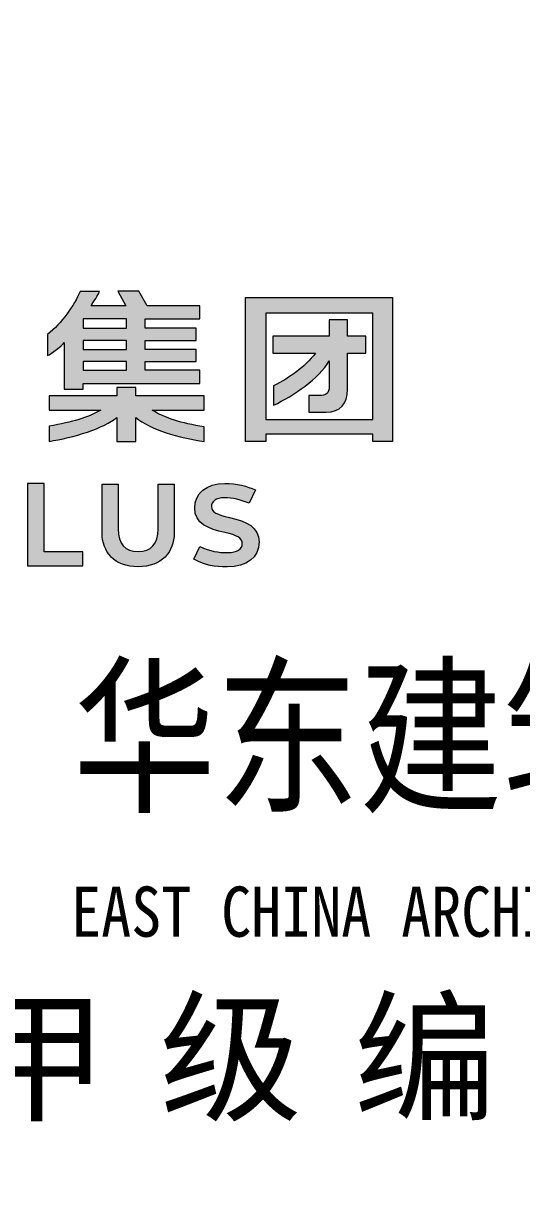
# Model space of a CAD drawing. Extents: x -8792 to 174344, y -43961 to 62816.
# Drawn here: x 22494.3 to 22673.3, y -8646.2 to -8226.9 of the extents above; entities that cross this region are included whole.
import ezdxf
from ezdxf.enums import TextEntityAlignment as Align
from ezdxf.xclip import XClip

# ---------------------------------------------------------------- set-up
doc = ezdxf.new("R2010")
doc.units = 0
doc.header["$LTSCALE"] = 50
doc.header["$XCLIPFRAME"] = 0
doc.linetypes.add('DOT2', pattern=[0.125, 0, -0.125])
for name, color, linetype in [('#填充层', 8, 'Continuous'), ('#结构边线+内凹外凸边线', 5, 'Continuous'), ('2017_11-sheet-LOGO$0$C-SHET-TTLB', 11, 'Continuous'), ('2017_11-sheet-R$0$C-SHET-TTLB', 11, 'Continuous'), ('A-FLOR-OTLN', 4, 'DOT2'), ('C-SHET-SHBD', 11, 'Continuous'), ('C-SHET-TTLB', 11, 'Continuous'), ('吊顶', 7, 'Continuous'), ('通-图框-文字', 4, 'Continuous')]:
    doc.layers.add(name, color=color, linetype=linetype)
doc.styles.add('2017_11-sheet-LOGO$0$黑体', font='')
doc.styles.add('XD-2008', font='xd-hzs.shx', dxfattribs={"width": 0.7, "bigfont": 'xd-hztxt.shx'})
doc.styles.add('XD2008', font='@1romans.shx', dxfattribs={"width": 0.7, "bigfont": '!hztxt.shx'})
doc.styles.add('黑体', font='')
doc.styles.get('2017_11-sheet-LOGO$0$黑体').set_extended_font_data('SimHei')
doc.styles.get('黑体').set_extended_font_data('SimHei')

# ---------------------------------------------------------------- blocks, each defined once
blk = doc.blocks.new('A$Cbd8d7c8c')
at = {"layer": 'A-FLOR-OTLN', "color": 8}
blk.add_lwpolyline([(-22721.25, -15689.87), (-43719.42, -33393.16, 0.413756), (-43991.61, -36560.98, 0.189672), (122158.17, -126683.04, 0.414786), (124666.02, -124719.49), (133885.17, -48361.88, 0.379931), (116453.25, -23207.95, 0.236452)], format="xyb", dxfattribs=at)
at = {"layer": '吊顶', "const_width": 3}
blk.add_lwpolyline([(36525.16, -42886.24, 0.056654), (31389.8, -41079.32), (30859.09, -40957.78, -0.112536), (21289.45, -36343.72, -0.028917), (3039.01, -19971.01, 0.413532), (-633.62, -19953.38), (-31397.94, -50352.84, 0.414781), (-31416.33, -54033.31, 0.170492), (123964.28, -129414.71, 0.412564), (126841.18, -127143.22), (136317.5, -48655.55, 1.269195), (87076.8, -54393.32)], format="xyb", dxfattribs=at)
blk = doc.blocks.new('GRER')
at = {"layer": '#填充层'}
h = blk.add_hatch(dxfattribs=at)
h.set_pattern_fill('钢筋混凝土', color=256, scale=20, style=0)
h.set_pattern_definition([(45, (-9905.527, -219.997), (-35.35534, 35.35534), []), (50, (-9905.53, -220), (143.452, -12.5504), [15, -165]), (355, (-9905.53, -220), (-27.7503, 150.4384), [12, -132]), (100.4514, (-9893.57, -221.04), (115.7019, 137.888), [12.748, -140.2284]), (46.1842, (-9905.53, -180), (213.4482, -33.1038), [22.5, -247.5]), (96.6356, (-9887.74, -182.76), (186.9325, 194.8236), [19.122, -210.3426]), (351.1842, (-9905.53, -180), (186.9324, 194.8237), [18, -198]), (21, (-9885.53, -190), (119.3814, -80.5238), [15, -165]), (326, (-9885.53, -190), (48.663, 145.03), [12, -132]), (71.4514, (-9875.58, -196.71), (168.0445, 64.506), [12.748, -140.2284]), (37.5, (-9905.527, -219.997), (2.43197, 66.57877), [0, -130.4, 0, -134, 0, -132.5]), (7.5, (-9905.53, -220), (52.6139, 78.88234), [0, -76.4, 0, -127.4, 0, -50.5]), (327.5, (-9950.127, -219.997), (106.7645, -4.51097), [0, -50, 0, -156, 0, -207]), (317.5, (-9970.13, -220), (116.6372, 20.021), [0, -65, 0, -103.6, 0, -147])])
h.paths.add_polyline_path([(-350, -220), (-9905.53, -220), (-9905.53, -99.97), (-350, -99.97)])
at = {"layer": '#结构边线+内凹外凸边线'}
blk.add_lwpolyline([(-350, -220), (-9905.53, -220), (-9905.53, -99.97), (-350, -99.97)], close=True, dxfattribs=at)
blk = doc.blocks.new('华东院_土建2018EcadiA3_2022_02-sheet-LOGO', base_point=(415.294, 161.488))
at = {"layer": '2017_11-sheet-LOGO$0$C-SHET-TTLB'}
h = blk.add_hatch(color=256, dxfattribs=at)
h.dxf.hatch_style = 2
edge = h.paths.add_edge_path()
edge.add_spline(control_points=[(364.662, 184.201), (364.662, 184.201), (364.662, 185.311), (364.662, 185.311), (364.62, 185.24), (364.352, 185.041), (364.264, 185), (364.264, 185), (364.264, 185.507), (364.264, 185.507), (364.616, 185.776), (364.889, 186.196), (365.049, 186.536), (365.049, 186.536), (365.512, 186.536), (365.512, 186.536), (365.492, 186.495), (365.46, 186.438), (365.419, 186.365), (365.367, 186.282), (365.331, 186.225), (365.31, 186.194), (365.31, 186.194), (366.138, 186.194), (366.138, 186.194), (366.138, 186.194), (365.948, 186.54), (365.948, 186.54), (365.948, 186.54), (366.448, 186.54), (366.448, 186.54), (366.448, 186.54), (366.652, 186.194), (366.652, 186.194), (366.652, 186.194), (367.913, 186.194), (367.913, 186.194), (367.913, 186.194), (367.913, 185.882), (367.913, 185.882), (367.913, 185.882), (366.605, 185.882), (366.605, 185.882), (366.605, 185.882), (366.605, 185.657), (366.605, 185.657), (366.605, 185.657), (367.827, 185.657), (367.827, 185.657), (367.827, 185.657), (367.827, 185.362), (367.827, 185.362), (367.827, 185.362), (366.605, 185.362), (366.605, 185.362), (366.605, 185.362), (366.605, 185.149), (366.605, 185.149), (366.605, 185.149), (367.827, 185.149), (367.827, 185.149), (367.827, 185.149), (367.827, 184.862), (367.827, 184.862), (367.827, 184.862), (366.605, 184.862), (366.605, 184.862), (366.605, 184.862), (366.605, 184.649), (366.605, 184.649), (366.605, 184.649), (367.913, 184.649), (367.913, 184.649), (367.913, 184.649), (367.913, 184.337), (367.913, 184.337), (367.913, 184.337), (365.115, 184.337), (365.115, 184.337), (365.115, 184.337), (365.115, 184.201), (365.115, 184.201), (365.115, 184.201), (364.662, 184.201), (364.662, 184.201)], knot_values=[0, 0, 0, 0, 1, 1, 1, 2, 2, 2, 3, 3, 3, 4, 4, 4, 5, 5, 5, 6, 6, 6, 7, 7, 7, 8, 8, 8, 9, 9, 9, 10, 10, 10, 11, 11, 11, 12, 12, 12, 13, 13, 13, 14, 14, 14, 15, 15, 15, 16, 16, 16, 17, 17, 17, 18, 18, 18, 19, 19, 19, 20, 20, 20, 21, 21, 21, 22, 22, 22, 23, 23, 23, 24, 24, 24, 25, 25, 25, 26, 26, 26, 27, 27, 27, 28, 28, 28, 28], degree=3, periodic=0)
edge = h.paths.add_edge_path()
edge.add_spline(control_points=[(364.301, 183.696), (364.301, 183.696), (364.301, 184.041), (364.301, 184.041), (364.301, 184.041), (365.924, 184.041), (365.924, 184.041), (365.924, 184.041), (365.924, 184.242), (365.924, 184.242), (365.924, 184.242), (366.376, 184.242), (366.376, 184.242), (366.376, 184.242), (366.376, 184.041), (366.376, 184.041), (366.376, 184.041), (368.016, 184.041), (368.016, 184.041), (368.016, 184.041), (368.016, 183.696), (368.016, 183.696), (368.016, 183.696), (366.773, 183.696), (366.773, 183.696), (367.088, 183.505), (367.451, 183.389), (368.016, 183.295), (368.016, 183.295), (368.016, 182.949), (368.016, 182.949), (367.403, 183.038), (366.739, 183.22), (366.376, 183.525), (366.376, 183.525), (366.376, 182.949), (366.376, 182.949), (366.376, 182.949), (365.924, 182.949), (365.924, 182.949), (365.924, 182.949), (365.924, 183.525), (365.924, 183.525), (365.633, 183.266), (364.874, 183.038), (364.301, 182.949), (364.301, 182.949), (364.301, 183.313), (364.301, 183.313), (364.885, 183.418), (365.198, 183.511), (365.541, 183.696), (365.541, 183.696), (364.301, 183.696), (364.301, 183.696)], knot_values=[0, 0, 0, 0, 1, 1, 1, 2, 2, 2, 3, 3, 3, 4, 4, 4, 5, 5, 5, 6, 6, 6, 7, 7, 7, 8, 8, 8, 9, 9, 9, 10, 10, 10, 11, 11, 11, 12, 12, 12, 13, 13, 13, 14, 14, 14, 15, 15, 15, 16, 16, 16, 17, 17, 17, 18, 18, 18, 18], degree=3, periodic=0)
h.paths.add_polyline_path([(365.115, 185.882), (365.115, 185.657), (366.153, 185.657), (366.153, 185.882)])
h.paths.add_polyline_path([(365.115, 185.362), (365.115, 185.149), (366.153, 185.149), (366.153, 185.362)])
h.paths.add_polyline_path([(365.115, 184.862), (365.115, 184.649), (366.153, 184.649), (366.153, 184.862)])
h = blk.add_hatch(color=256, dxfattribs=at)
h.dxf.hatch_style = 2
h.paths.add_polyline_path([(369.004, 182.949), (369.004, 186.388), (372.52, 186.388), (372.52, 182.949), (372.053, 182.949), (372.053, 183.12), (369.488, 183.12), (369.488, 182.949)])
h.paths.add_polyline_path([(369.488, 186.015), (369.488, 183.471), (372.053, 183.471), (372.053, 186.015)])
edge = h.paths.add_edge_path()
edge.add_spline(control_points=[(369.659, 185.063), (369.659, 185.063), (369.659, 185.469), (369.659, 185.469), (369.659, 185.469), (371.009, 185.469), (371.009, 185.469), (371.009, 185.469), (371.009, 185.86), (371.009, 185.86), (371.009, 185.86), (371.447, 185.86), (371.447, 185.86), (371.447, 185.86), (371.447, 185.469), (371.447, 185.469), (371.447, 185.469), (371.882, 185.469), (371.882, 185.469), (371.882, 185.469), (371.882, 185.063), (371.882, 185.063), (371.882, 185.063), (371.447, 185.063), (371.447, 185.063), (371.447, 185.063), (371.447, 184.197), (371.447, 184.197), (371.447, 183.842), (371.27, 183.651), (370.937, 183.651), (370.801, 183.651), (370.518, 183.651), (370.518, 183.651), (370.518, 183.651), (370.518, 184.048), (370.518, 184.048), (370.518, 184.048), (370.645, 184.048), (370.76, 184.048), (370.937, 184.048), (371.009, 184.098), (371.009, 184.259), (371.009, 184.259), (371.009, 184.876), (371.009, 184.876), (370.76, 184.448), (370.162, 184.048), (369.675, 183.814), (369.675, 183.814), (369.675, 184.277), (369.675, 184.277), (370.084, 184.492), (370.408, 184.711), (370.683, 185.063), (370.683, 185.063), (369.659, 185.063), (369.659, 185.063)], knot_values=[0, 0, 0, 0, 1, 1, 1, 2, 2, 2, 3, 3, 3, 4, 4, 4, 5, 5, 5, 6, 6, 6, 7, 7, 7, 8, 8, 8, 9, 9, 9, 10, 10, 10, 11, 11, 11, 12, 12, 12, 13, 13, 13, 14, 14, 14, 15, 15, 15, 16, 16, 16, 17, 17, 17, 18, 18, 18, 19, 19, 19, 19], degree=3, periodic=0)
h = blk.add_hatch(color=256, dxfattribs=at)
h.dxf.hatch_style = 2
h.paths.add_polyline_path([(364.185, 181.941), (363.789, 181.941), (363.789, 179.974), (365.11, 179.974), (365.11, 180.306), (364.185, 180.306)])
h = blk.add_hatch(color=256, dxfattribs=at)
h.dxf.hatch_style = 2
edge = h.paths.add_edge_path()
edge.add_spline(control_points=[(366.911, 180.859), (366.911, 180.494), (366.747, 180.316), (366.432, 180.316), (366.122, 180.316), (365.959, 180.491), (365.959, 180.859), (365.959, 180.859), (365.959, 181.924), (365.959, 181.924), (365.959, 181.924), (365.571, 181.924), (365.571, 181.924), (365.571, 181.924), (365.571, 180.756), (365.571, 180.756), (365.571, 180.306), (365.868, 179.951), (366.432, 179.951), (366.999, 179.951), (367.298, 180.308), (367.298, 180.756), (367.298, 180.756), (367.298, 181.924), (367.298, 181.924), (367.298, 181.924), (366.911, 181.924), (366.911, 181.924), (366.911, 181.924), (366.911, 180.859), (366.911, 180.859)], knot_values=[0, 0, 0, 0, 1, 1, 1, 2, 2, 2, 3, 3, 3, 4, 4, 4, 5, 5, 5, 6, 6, 6, 7, 7, 7, 8, 8, 8, 9, 9, 9, 10, 10, 10, 10], degree=3, periodic=0)
h = blk.add_hatch(color=256, dxfattribs=at)
h.dxf.hatch_style = 2
edge = h.paths.add_edge_path()
edge.add_spline(control_points=[(368.62, 181.131), (368.327, 181.197), (368.189, 181.254), (368.189, 181.392), (368.189, 181.514), (368.299, 181.602), (368.499, 181.602), (368.681, 181.602), (368.919, 181.546), (369.091, 181.474), (369.091, 181.474), (369.24, 181.793), (369.24, 181.793), (369.05, 181.874), (368.795, 181.946), (368.507, 181.946), (368.061, 181.946), (367.788, 181.702), (367.788, 181.359), (367.788, 180.976), (368.111, 180.861), (368.512, 180.77), (368.797, 180.704), (368.928, 180.645), (368.928, 180.512), (368.928, 180.369), (368.8, 180.291), (368.587, 180.291), (368.345, 180.291), (368.164, 180.316), (367.908, 180.44), (367.908, 180.44), (367.766, 180.133), (367.766, 180.133), (368.074, 179.978), (368.242, 179.949), (368.573, 179.949), (369.027, 179.949), (369.329, 180.171), (369.329, 180.546), (369.329, 180.903), (369.041, 181.036), (368.62, 181.131)], knot_values=[0, 0, 0, 0, 1, 1, 1, 2, 2, 2, 3, 3, 3, 4, 4, 4, 5, 5, 5, 6, 6, 6, 7, 7, 7, 8, 8, 8, 9, 9, 9, 10, 10, 10, 11, 11, 11, 12, 12, 12, 13, 13, 13, 14, 14, 14, 14], degree=3, periodic=0)
at = {"layer": '2017_11-sheet-LOGO$0$C-SHET-TTLB', "lineweight": 0}
for points in [[(369.004, 182.949), (369.004, 186.388), (372.52, 186.388), (372.52, 182.949), (372.053, 182.949), (372.053, 183.12), (369.488, 183.12), (369.488, 182.949), (369.004, 182.949)], [(369.488, 186.015), (369.488, 183.471), (372.053, 183.471), (372.053, 186.015), (369.488, 186.015)], [(365.115, 185.882), (365.115, 185.657), (366.153, 185.657), (366.153, 185.882), (365.115, 185.882)], [(365.115, 185.362), (365.115, 185.149), (366.153, 185.149), (366.153, 185.362), (365.115, 185.362)], [(365.115, 184.862), (365.115, 184.649), (366.153, 184.649), (366.153, 184.862), (365.115, 184.862)], [(364.185, 181.941), (363.789, 181.941), (363.789, 179.974), (365.11, 179.974), (365.11, 180.306), (364.185, 180.306), (364.185, 181.941)]]:
    blk.add_lwpolyline(points, dxfattribs=at)
for points, knots in [([(364.662, 184.201), (364.662, 184.201), (364.662, 185.311), (364.662, 185.311), (364.62, 185.24), (364.352, 185.041), (364.264, 185), (364.264, 185), (364.264, 185.507), (364.264, 185.507), (364.616, 185.776), (364.889, 186.196), (365.049, 186.536), (365.049, 186.536), (365.512, 186.536), (365.512, 186.536), (365.492, 186.495), (365.46, 186.438), (365.419, 186.365), (365.367, 186.282), (365.331, 186.225), (365.31, 186.194), (365.31, 186.194), (366.138, 186.194), (366.138, 186.194), (366.138, 186.194), (365.948, 186.54), (365.948, 186.54), (365.948, 186.54), (366.448, 186.54), (366.448, 186.54), (366.448, 186.54), (366.652, 186.194), (366.652, 186.194), (366.652, 186.194), (367.913, 186.194), (367.913, 186.194), (367.913, 186.194), (367.913, 185.882), (367.913, 185.882), (367.913, 185.882), (366.605, 185.882), (366.605, 185.882), (366.605, 185.882), (366.605, 185.657), (366.605, 185.657), (366.605, 185.657), (367.827, 185.657), (367.827, 185.657), (367.827, 185.657), (367.827, 185.362), (367.827, 185.362), (367.827, 185.362), (366.605, 185.362), (366.605, 185.362), (366.605, 185.362), (366.605, 185.149), (366.605, 185.149), (366.605, 185.149), (367.827, 185.149), (367.827, 185.149), (367.827, 185.149), (367.827, 184.862), (367.827, 184.862), (367.827, 184.862), (366.605, 184.862), (366.605, 184.862), (366.605, 184.862), (366.605, 184.649), (366.605, 184.649), (366.605, 184.649), (367.913, 184.649), (367.913, 184.649), (367.913, 184.649), (367.913, 184.337), (367.913, 184.337), (367.913, 184.337), (365.115, 184.337), (365.115, 184.337), (365.115, 184.337), (365.115, 184.201), (365.115, 184.201), (365.115, 184.201), (364.662, 184.201), (364.662, 184.201)], [0, 0, 0, 0, 1, 1, 1, 2, 2, 2, 3, 3, 3, 4, 4, 4, 5, 5, 5, 6, 6, 6, 7, 7, 7, 8, 8, 8, 9, 9, 9, 10, 10, 10, 11, 11, 11, 12, 12, 12, 13, 13, 13, 14, 14, 14, 15, 15, 15, 16, 16, 16, 17, 17, 17, 18, 18, 18, 19, 19, 19, 20, 20, 20, 21, 21, 21, 22, 22, 22, 23, 23, 23, 24, 24, 24, 25, 25, 25, 26, 26, 26, 27, 27, 27, 28, 28, 28, 28]), ([(369.659, 185.063), (369.659, 185.063), (369.659, 185.469), (369.659, 185.469), (369.659, 185.469), (371.009, 185.469), (371.009, 185.469), (371.009, 185.469), (371.009, 185.86), (371.009, 185.86), (371.009, 185.86), (371.447, 185.86), (371.447, 185.86), (371.447, 185.86), (371.447, 185.469), (371.447, 185.469), (371.447, 185.469), (371.882, 185.469), (371.882, 185.469), (371.882, 185.469), (371.882, 185.063), (371.882, 185.063), (371.882, 185.063), (371.447, 185.063), (371.447, 185.063), (371.447, 185.063), (371.447, 184.197), (371.447, 184.197), (371.447, 183.842), (371.27, 183.651), (370.937, 183.651), (370.801, 183.651), (370.518, 183.651), (370.518, 183.651), (370.518, 183.651), (370.518, 184.048), (370.518, 184.048), (370.518, 184.048), (370.645, 184.048), (370.76, 184.048), (370.937, 184.048), (371.009, 184.098), (371.009, 184.259), (371.009, 184.259), (371.009, 184.876), (371.009, 184.876), (370.76, 184.448), (370.162, 184.048), (369.675, 183.814), (369.675, 183.814), (369.675, 184.277), (369.675, 184.277), (370.084, 184.492), (370.408, 184.711), (370.683, 185.063), (370.683, 185.063), (369.659, 185.063), (369.659, 185.063)], [0, 0, 0, 0, 1, 1, 1, 2, 2, 2, 3, 3, 3, 4, 4, 4, 5, 5, 5, 6, 6, 6, 7, 7, 7, 8, 8, 8, 9, 9, 9, 10, 10, 10, 11, 11, 11, 12, 12, 12, 13, 13, 13, 14, 14, 14, 15, 15, 15, 16, 16, 16, 17, 17, 17, 18, 18, 18, 19, 19, 19, 19]), ([(364.301, 183.696), (364.301, 183.696), (364.301, 184.041), (364.301, 184.041), (364.301, 184.041), (365.924, 184.041), (365.924, 184.041), (365.924, 184.041), (365.924, 184.242), (365.924, 184.242), (365.924, 184.242), (366.376, 184.242), (366.376, 184.242), (366.376, 184.242), (366.376, 184.041), (366.376, 184.041), (366.376, 184.041), (368.016, 184.041), (368.016, 184.041), (368.016, 184.041), (368.016, 183.696), (368.016, 183.696), (368.016, 183.696), (366.773, 183.696), (366.773, 183.696), (367.088, 183.505), (367.451, 183.389), (368.016, 183.295), (368.016, 183.295), (368.016, 182.949), (368.016, 182.949), (367.403, 183.038), (366.739, 183.22), (366.376, 183.525), (366.376, 183.525), (366.376, 182.949), (366.376, 182.949), (366.376, 182.949), (365.924, 182.949), (365.924, 182.949), (365.924, 182.949), (365.924, 183.525), (365.924, 183.525), (365.633, 183.266), (364.874, 183.038), (364.301, 182.949), (364.301, 182.949), (364.301, 183.313), (364.301, 183.313), (364.885, 183.418), (365.198, 183.511), (365.541, 183.696), (365.541, 183.696), (364.301, 183.696), (364.301, 183.696)], [0, 0, 0, 0, 1, 1, 1, 2, 2, 2, 3, 3, 3, 4, 4, 4, 5, 5, 5, 6, 6, 6, 7, 7, 7, 8, 8, 8, 9, 9, 9, 10, 10, 10, 11, 11, 11, 12, 12, 12, 13, 13, 13, 14, 14, 14, 15, 15, 15, 16, 16, 16, 17, 17, 17, 18, 18, 18, 18]), ([(366.911, 180.859), (366.911, 180.494), (366.747, 180.316), (366.432, 180.316), (366.122, 180.316), (365.959, 180.491), (365.959, 180.859), (365.959, 180.859), (365.959, 181.924), (365.959, 181.924), (365.959, 181.924), (365.571, 181.924), (365.571, 181.924), (365.571, 181.924), (365.571, 180.756), (365.571, 180.756), (365.571, 180.306), (365.868, 179.951), (366.432, 179.951), (366.999, 179.951), (367.298, 180.308), (367.298, 180.756), (367.298, 180.756), (367.298, 181.924), (367.298, 181.924), (367.298, 181.924), (366.911, 181.924), (366.911, 181.924), (366.911, 181.924), (366.911, 180.859), (366.911, 180.859)], [0, 0, 0, 0, 1, 1, 1, 2, 2, 2, 3, 3, 3, 4, 4, 4, 5, 5, 5, 6, 6, 6, 7, 7, 7, 8, 8, 8, 9, 9, 9, 10, 10, 10, 10]), ([(368.62, 181.131), (368.327, 181.197), (368.189, 181.254), (368.189, 181.392), (368.189, 181.514), (368.299, 181.602), (368.499, 181.602), (368.681, 181.602), (368.919, 181.546), (369.091, 181.474), (369.091, 181.474), (369.24, 181.793), (369.24, 181.793), (369.05, 181.874), (368.795, 181.946), (368.507, 181.946), (368.061, 181.946), (367.788, 181.702), (367.788, 181.359), (367.788, 180.976), (368.111, 180.861), (368.512, 180.77), (368.797, 180.704), (368.928, 180.645), (368.928, 180.512), (368.928, 180.369), (368.8, 180.291), (368.587, 180.291), (368.345, 180.291), (368.164, 180.316), (367.908, 180.44), (367.908, 180.44), (367.766, 180.133), (367.766, 180.133), (368.074, 179.978), (368.242, 179.949), (368.573, 179.949), (369.027, 179.949), (369.329, 180.171), (369.329, 180.546), (369.329, 180.903), (369.041, 181.036), (368.62, 181.131)], [0, 0, 0, 0, 1, 1, 1, 2, 2, 2, 3, 3, 3, 4, 4, 4, 5, 5, 5, 6, 6, 6, 7, 7, 7, 8, 8, 8, 9, 9, 9, 10, 10, 10, 11, 11, 11, 12, 12, 12, 13, 13, 13, 14, 14, 14, 14])]:
    blk.add_open_spline(points, degree=3, knots=knots, dxfattribs=at)
at = {"layer": '2017_11-sheet-LOGO$0$C-SHET-TTLB', "style": '2017_11-sheet-LOGO$0$黑体', "width": 0.88}
blk.add_text('EAST CHINA ARCHITECTURAL DESIGN & RESEARCH INSTITUTE CO., LTD', height=1.2, dxfattribs=at).set_placement((364.831, 171.106))
at = {"layer": '2017_11-sheet-LOGO$0$C-SHET-TTLB', "style": '2017_11-sheet-LOGO$0$黑体'}
for s, p in [('级', (366.947, 166.968)), ('编', (371.597, 166.968)), ('甲', (362.297, 166.968))]:
    blk.add_text(s, height=2.5, dxfattribs=at).set_placement(p)
at = {"layer": 'C-SHET-TTLB', "insert": (364.871, 177.388), "char_height": 3, "attachment_point": 1, "style": '黑体'}
blk.add_mtext_dynamic_manual_height_columns('{\\fSimHei|b1|i0|c134|p49;\\W0.838;华东建筑设计研究院有限公司}', width=61.40037, gutter_width=18.242, heights=[8.641], dxfattribs=at)
blk = doc.blocks.new('华东院_土建2018EcadiA3_2021_06-sheet-R', base_point=(415, 5))
at = {"layer": '2017_11-sheet-R$0$C-SHET-TTLB'}
blk.add_blockref('华东院_土建2018EcadiA3_2022_02-sheet-LOGO', (415.294, 161.488), dxfattribs=at)
blk = doc.blocks.new('A$Ce60f285c')
at = {"layer": 'C-SHET-TTLB'}
blk.add_blockref('华东院_土建2018EcadiA3_2021_06-sheet-R', (420, 10), dxfattribs=at)
at = {"layer": 'C-SHET-SHBD', "style": 'XD2008', "width": 0.7}
for tag, p in [('审定人', (345.736, 128.403)), ('设总', (345.736, 118.195)), ('审核人', (345.736, 107.963)), ('专业负责人', (345.736, 97.755)), ('校对人', (345.736, 87.546)), ('设计人', (345.736, 77.639))]:
    blk.add_attdef(tag, p, '', height=2.8, dxfattribs=at)
for tag, p in [('工程编号', (368.416, 27.046)), ('阶段', (404.414, 27.046)), ('专业', (404.414, 19.691))]:
    blk.add_attdef(tag, text='', height=3.5, dxfattribs=at).set_placement(p, align=Align.MIDDLE_CENTER)
at = {"layer": 'C-SHET-SHBD', "style": 'XD2008', "width": 0.7, "flags": 1}
blk.add_attdef('日期', text='', height=3.5, dxfattribs=at).set_placement((368.416, 13.426), align=Align.MIDDLE_CENTER)
at = {"layer": '通-图框-文字', "style": 'XD-2008', "width": 0.7}
for tag, p in [('建设单位', (383.408, 70.61)), ('项目名称', (383.282, 58.428))]:
    blk.add_attdef(tag, text='', height=5, dxfattribs=at).set_placement(p, align=Align.MIDDLE_CENTER)
blk = doc.blocks.new('A$C6049850a')
at = {"ltscale": 10}
blk.add_blockref('A$Ce60f285c', (0, 0), dxfattribs=at)

msp = doc.modelspace()

# ---------------------------------------------------------------- block references
at = {"ltscale": 10}
ref = msp.add_blockref('A$Cbd8d7c8c', (-20242.468, 78224.561), dxfattribs=at)
XClip(ref).set_block_clipping_path([(33737.5024453482, -58253.8739175466), (58527.5008306247, -28195.842069268)])
ref = msp.add_blockref('A$Cbd8d7c8c', (22321.982, 94074.685), dxfattribs=at)
XClip(ref).set_block_clipping_path([(76291.0063025201, -72283.9918497168), (103268.9259821397, -47877.3086105986)])
at = {"ltscale": 10, "xscale": 15, "yscale": 15, "zscale": 15}
msp.add_blockref('A$C6049850a', (16964.035, -11196.044), dxfattribs=at)
ref = msp.add_blockref('GRER', (22861.041, -8375.091))
XClip(ref).set_block_clipping_path([(-5612.0066281782, -2679.7201561243), (-3701.9913236134, 1634.0470836415)])

doc.saveas('drawing.dxf')
